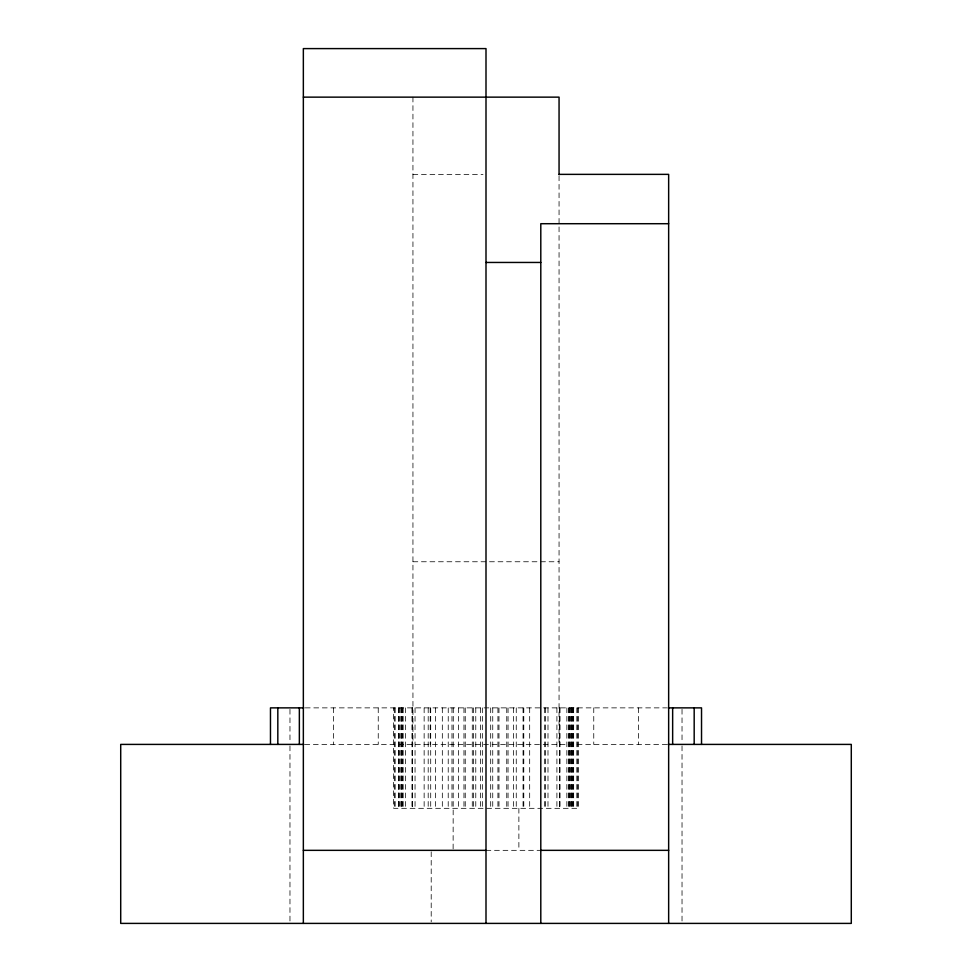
<?xml version="1.0" encoding="UTF-8"?>
<svg xmlns="http://www.w3.org/2000/svg" width="972" height="972" viewBox="0 0 972 972"><rect width="100%" height="100%" fill="white"/><g stroke="black" fill="none" stroke-linecap="round" stroke-linejoin="round"><path stroke-width="0.73" stroke-dasharray="4.86 3.65" d="M412.942 174.365L483.023 174.365M412.942 561.755L559.058 561.755M305.305 707.871L666.695 707.871M304.856 744.406L668.651 744.406M486 850.342L540.797 850.342M682.028 709.341L682.028 742.948M682.028 745.925L682.028 921.881M638.397 707.871L638.397 744.406M593.758 707.871L593.758 744.406M578.352 707.871L578.352 808.327L393.648 808.327L393.648 707.871M577.696 707.871L577.696 808.327M576.821 707.871L576.821 808.327M573.662 707.871L573.662 808.327M573.055 707.871L573.055 808.327M572.484 707.871L572.484 808.327M571.73 707.871L571.73 808.327M571.208 707.871L571.208 808.327M570.382 707.871L570.515 808.327M569.543 707.871L569.543 808.327M568.96 707.871L568.96 808.327M568.827 707.871L568.827 808.327M566.858 707.871L566.858 808.327M560.042 707.871L560.042 808.327M559.435 707.871L559.435 808.327M559.374 707.871L559.374 808.327M559.058 175.883L559.058 744.406M556.907 707.871L556.907 808.327M547.989 707.871L547.989 808.327M545.316 707.871L545.316 808.327M544.721 707.871L544.721 808.327M529.679 707.871L529.679 808.327M523.787 707.871L523.787 808.327M523.058 707.871L523.058 808.327M518.878 808.327L518.878 850.342M516.254 707.871L516.254 808.327M513.447 707.871L513.447 808.327M508.052 707.871L508.052 808.327M506.752 707.871L506.752 808.327M498.976 707.871L498.976 808.327M497.931 707.871L497.931 808.327M492.743 707.871L492.743 808.327M490.69 707.871L490.69 808.327M482.343 707.871L482.343 808.327M480.423 707.871L480.423 808.327M475.77 707.871L475.77 808.327M473.425 707.871L473.425 808.327M472.283 707.871L472.283 808.327M465.248 707.871L465.248 808.327M463.96 707.871L463.96 808.327M458.626 707.871L458.626 808.327M453.304 707.871L453.122 850.342M451.98 707.871L451.98 808.327M448.238 707.871L448.214 808.327M442.321 707.871L442.321 808.327M435.529 707.871L435.529 808.327M431.204 851.837L431.204 921.906M430.705 707.871L430.705 808.327M430.219 707.871L430.219 744.406M428.202 707.871L428.19 808.327M424.144 707.871L424.144 808.327M415.044 707.871L415.044 808.327M412.942 97.139L412.942 744.406M412.626 707.871L412.626 808.327M412.565 707.871L412.565 808.327M411.958 707.871L411.958 808.327M405.36 707.871L405.36 808.327M403.173 707.871L403.173 808.327M402.432 707.871L402.432 808.327M401.813 707.871L401.813 808.327M401.618 707.871L401.618 808.327M400.792 707.871L400.792 808.327M399.516 707.871L399.516 808.327M398.727 707.871L398.727 808.327M398.374 707.871L398.374 808.327M395.179 707.871L395.179 808.327M394.304 707.871L394.304 808.327M378.242 707.871L378.242 744.406M333.603 707.871L333.603 744.406M289.972 709.341L289.972 742.948M289.972 745.925L289.972 921.881"/><path stroke-width="1.46" d="M303.349 97.139L559.058 97.139L559.058 174.571M559.058 174.365L668.651 174.365L668.651 923.4M668.651 223.706L540.797 223.706L540.797 923.4M486 262.452L540.797 262.452M303.823 707.871L270.471 707.871L270.471 744.406M668.177 707.871L701.529 707.871L701.529 744.406M303.823 744.406L120.71 744.406L120.71 923.4L851.29 923.4L851.29 744.406L668.177 744.406M303.349 850.342L486 850.342M540.797 850.342L668.651 850.342M694.178 707.871L694.178 744.406M672.648 707.871L672.648 744.406M486 923.4L486 48.6L303.349 48.6L303.349 923.4M299.352 707.871L299.352 744.406M277.822 707.871L277.822 744.406"/></g></svg>
